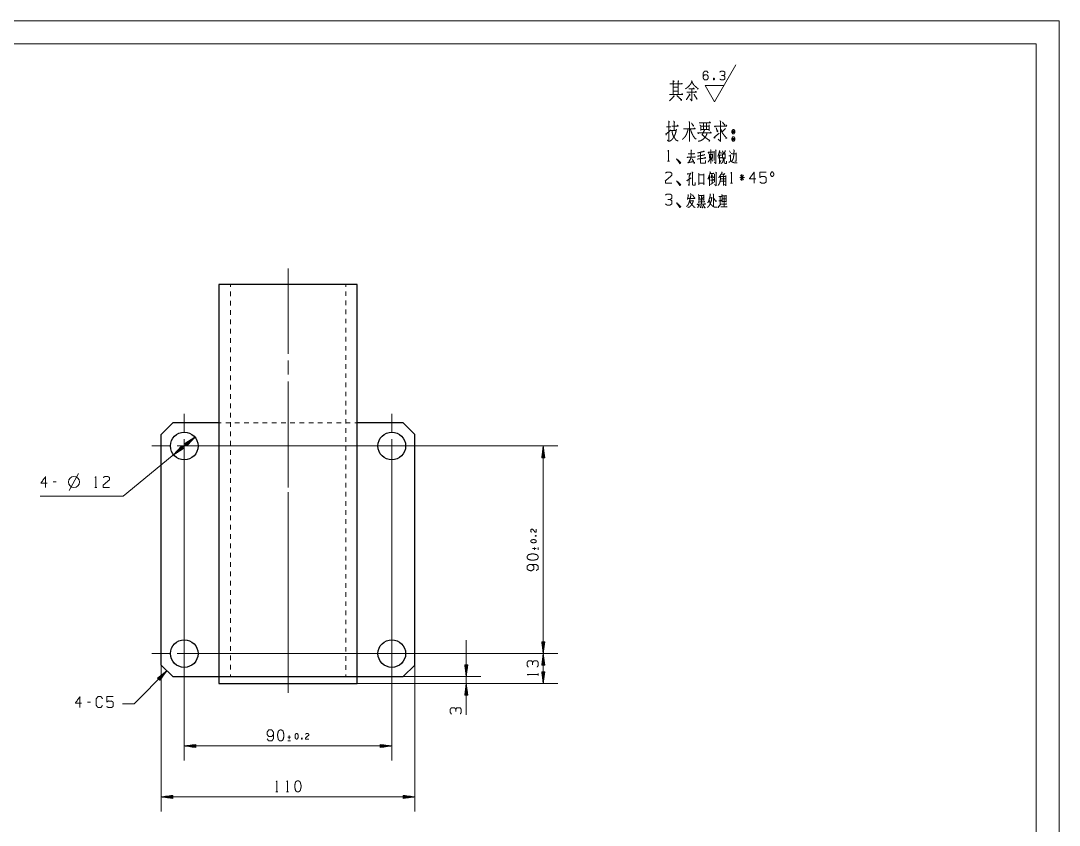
# Model space of a CAD drawing. Header units: millimetres. Extents: x 0 to 420, y 0 to 297.
# Drawn here: x 194.9 to 420, y 122.6 to 297 of the extents above; entities that cross this region are included whole.
import ezdxf

# ---------------------------------------------------------------- set-up
doc = ezdxf.new("R2010")
doc.units = ezdxf.units.MM
doc.layers.add('101', color=7, linetype='Continuous', true_color=0xffffff)

msp = doc.modelspace()

# ---------------------------------------------------------------- linework, layer by layer
at = {"layer": '101', "color": 133, "linetype": 'Continuous', "lineweight": 18}
for p, q in [((420, 297), (0, 297)), ((420, 0), (420, 297)), ((415, 292), (25, 292)), ((415, 5), (415, 292))]:
    msp.add_line(p, q, dxfattribs=at)
at = {"layer": '101', "color": 43, "linetype": 'Continuous', "lineweight": 18}
for p, q in [((345.26, 279.45), (349.88, 287.45)), ((345.08, 284.54), (345.21, 284.21)), ((343.25, 282.95), (347.28, 282.95)), ((345.26, 279.45), (343.25, 282.95))]:
    msp.add_line(p, q, dxfattribs=at)
at = {"layer": '101', "color": 72, "linetype": 'Continuous', "lineweight": 18}
for p, q in [((334.88, 274.02), (335.78, 274.02)), ((335.78, 273.24), (336.92, 273.24)), ((344.16, 267.99), (344.83, 268.01)), ((345.12, 268.69), (345.26, 268.54)), ((345.17, 268.59), (345.17, 266.71)), ((345.45, 269.04), (345.59, 268.89)), ((348.49, 268.81), (348.7, 268.41)), ((335.09, 266.59), (335.52, 266.59)), ((344.52, 267.36), (344.83, 266.59)), ((348.34, 267.74), (348.66, 267.74)), ((344.16, 263.42), (344.16, 261.25)), ((344.85, 263.47), (345.03, 262.97)), ((345.49, 264.15), (345.74, 264.07)), ((346.7, 263.72), (347.39, 263.72)), ((347.48, 263.92), (347.15, 263.45)), ((351.56, 263.5), (350.9, 262.55)), ((350.9, 263.5), (351.58, 262.55)), ((351.22, 262.3), (351.22, 263.72)), ((344.36, 261.52), (345.01, 261.95)), ((344.73, 263.05), (344.73, 261.77)), ((346.56, 262.2), (347.68, 262.2)), ((346.6, 262.75), (347.69, 262.75)), ((348.75, 261.82), (349.18, 261.82)), ((351.73, 263.02), (350.73, 263.02)), ((341.89, 259.11), (342.98, 259.11)), ((342.45, 259.01), (342.45, 257.26)), ((342.98, 259.24), (342.98, 258.01)), ((339.95, 257.99), (340.62, 257.99)), ((341.9, 258.21), (342.98, 258.21)), ((341.97, 258.84), (342.17, 258.41)), ((342.81, 258.84), (342.63, 258.41)), ((344.23, 258.61), (344.66, 258.61)), ((346.51, 258.89), (346.51, 257.06)), ((346.95, 258.41), (347.73, 258.41)), ((205.36, 195.2), (207.36, 198.85)), ((202.52, 197.04), (201.85, 197.04)), ((210.92, 195.84), (211.34, 195.84)), ((306.41, 185.29), (306.62, 185.37)), ((305.83, 182.58), (306.63, 182.58)), ((306.23, 182.86), (306.23, 182.3)), ((307.02, 182.3), (307.02, 182.86)), ((307.04, 155.1), (307.04, 155.52)), ((209.97, 149.33), (209.3, 149.33)), ((253.06, 142.1), (253.06, 141.3)), ((253.34, 141.7), (252.77, 141.7)), ((252.77, 140.91), (253.34, 140.91)), ((255.76, 141.53), (255.84, 141.31)), ((250.18, 129.86), (250.61, 129.86)), ((252.46, 129.86), (252.88, 129.86))]:
    msp.add_line(p, q, dxfattribs=at)
at = {"layer": '101', "color": 53, "linetype": 'Continuous', "lineweight": 25}
for p, q in [((237.8, 239.83), (237.8, 154.83)), ((267.8, 154.83), (267.8, 239.83)), ((225.3, 207.33), (227.8, 209.83)), ((237.8, 209.83), (227.8, 209.83)), ((277.8, 209.83), (267.8, 209.83)), ((277.8, 209.83), (280.3, 207.33)), ((225.3, 157.33), (225.3, 207.33)), ((280.3, 157.33), (280.3, 207.33)), ((227.8, 154.83), (225.3, 157.33)), ((280.3, 157.33), (277.8, 154.83)), ((227.8, 154.83), (237.8, 154.83)), ((237.8, 154.83), (237.8, 153.33)), ((267.8, 154.83), (277.8, 154.83)), ((267.8, 153.33), (267.8, 154.83))]:
    msp.add_line(p, q, dxfattribs=at)
at = {"layer": '101', "color": 53, "linetype": 'Continuous', "lineweight": 18}
for p, q in [((240.3, 239.83), (240.3, 239.32)), ((265.3, 239.33), (265.3, 239.83)), ((240.3, 238.31), (240.3, 237.3)), ((265.3, 237.36), (265.3, 238.35)), ((240.3, 236.29), (240.3, 235.28)), ((240.3, 234.26), (240.3, 233.25)), ((265.3, 235.38), (265.3, 236.37)), ((265.3, 233.4), (265.3, 234.39)), ((240.3, 232.24), (240.3, 231.23)), ((265.3, 231.43), (265.3, 232.42)), ((240.3, 230.22), (240.3, 229.2)), ((265.3, 229.45), (265.3, 230.44)), ((240.3, 228.19), (240.3, 227.18)), ((265.3, 227.47), (265.3, 228.46)), ((240.3, 226.17), (240.3, 225.16)), ((265.3, 225.5), (265.3, 226.49)), ((240.3, 224.14), (240.3, 223.13)), ((265.3, 223.52), (265.3, 224.51)), ((240.3, 222.12), (240.3, 221.11)), ((265.3, 221.54), (265.3, 222.53)), ((240.3, 220.1), (240.3, 219.08)), ((265.3, 219.57), (265.3, 220.56)), ((265.3, 217.59), (265.3, 218.58)), ((240.3, 218.07), (240.3, 217.06)), ((265.3, 215.61), (265.3, 216.6)), ((240.3, 216.05), (240.3, 215.04)), ((240.3, 214.03), (240.3, 213.01)), ((265.3, 213.64), (265.3, 214.63)), ((240.3, 212), (240.3, 210.99)), ((265.3, 211.66), (265.3, 212.65)), ((238.3, 209.83), (237.8, 209.83)), ((240.3, 209.83), (239.3, 209.83)), ((240.3, 209.98), (240.3, 208.97)), ((242.3, 209.83), (241.3, 209.83)), ((244.3, 209.83), (243.3, 209.83)), ((246.3, 209.83), (245.3, 209.83)), ((248.3, 209.83), (247.3, 209.83)), ((250.3, 209.83), (249.3, 209.83)), ((252.3, 209.83), (251.3, 209.83)), ((254.3, 209.83), (253.3, 209.83)), ((256.3, 209.83), (255.3, 209.83)), ((258.3, 209.83), (257.3, 209.83)), ((260.3, 209.83), (259.3, 209.83)), ((262.3, 209.83), (261.3, 209.83)), ((264.3, 209.83), (263.3, 209.83)), ((265.3, 209.68), (265.3, 210.67)), ((266.3, 209.83), (265.3, 209.83)), ((267.8, 209.83), (267.3, 209.83)), ((240.3, 207.95), (240.3, 206.94)), ((265.3, 207.71), (265.3, 208.7)), ((240.3, 205.93), (240.3, 204.92)), ((265.3, 205.73), (265.3, 206.72)), ((240.3, 203.91), (240.3, 202.89)), ((265.3, 203.75), (265.3, 204.74)), ((265.3, 201.78), (265.3, 202.77)), ((240.3, 201.88), (240.3, 200.87)), ((265.3, 199.8), (265.3, 200.79)), ((240.3, 199.86), (240.3, 198.85)), ((265.3, 197.82), (265.3, 198.81)), ((240.3, 197.83), (240.3, 196.82)), ((265.3, 195.85), (265.3, 196.83)), ((240.3, 195.81), (240.3, 194.8)), ((240.3, 193.79), (240.3, 192.78)), ((265.3, 193.87), (265.3, 194.86)), ((240.3, 191.76), (240.3, 190.75)), ((265.3, 191.89), (265.3, 192.88)), ((240.3, 189.74), (240.3, 188.73)), ((265.3, 189.92), (265.3, 190.9)), ((240.3, 187.72), (240.3, 186.7)), ((265.3, 187.94), (265.3, 188.93)), ((265.3, 185.96), (265.3, 186.95)), ((240.3, 185.69), (240.3, 184.68)), ((265.3, 183.99), (265.3, 184.97)), ((240.3, 183.67), (240.3, 182.66)), ((265.3, 182.01), (265.3, 183)), ((240.3, 181.64), (240.3, 180.63)), ((265.3, 180.03), (265.3, 181.02)), ((240.3, 179.62), (240.3, 178.61)), ((265.3, 178.06), (265.3, 179.04)), ((240.3, 177.6), (240.3, 176.58)), ((265.3, 176.08), (265.3, 177.07)), ((240.3, 175.57), (240.3, 174.56)), ((240.3, 173.55), (240.3, 172.54)), ((265.3, 174.1), (265.3, 175.09)), ((240.3, 171.53), (240.3, 170.51)), ((265.3, 172.13), (265.3, 173.11)), ((265.3, 170.15), (265.3, 171.14)), ((240.3, 169.5), (240.3, 168.49)), ((265.3, 168.17), (265.3, 169.16)), ((240.3, 167.48), (240.3, 166.47)), ((265.3, 166.2), (265.3, 167.18)), ((240.3, 165.45), (240.3, 164.44)), ((265.3, 164.22), (265.3, 165.21)), ((240.3, 163.43), (240.3, 162.42)), ((265.3, 162.24), (265.3, 163.23)), ((240.3, 161.41), (240.3, 160.39)), ((265.3, 160.27), (265.3, 161.25)), ((240.3, 159.38), (240.3, 158.37)), ((265.3, 158.29), (265.3, 159.28)), ((240.3, 157.36), (240.3, 156.35)), ((265.3, 156.31), (265.3, 157.3)), ((240.3, 155.33), (240.3, 154.83)), ((265.3, 154.83), (265.3, 155.32))]:
    msp.add_line(p, q, dxfattribs=at)
at = {"layer": '101', "color": 151, "linetype": 'Continuous', "lineweight": 18}
for p, q in [((252.8, 220.33), (252.8, 223.33)), ((252.8, 200.33), (252.8, 218.83)), ((230.3, 207.83), (230.3, 211.83)), ((275.3, 207.83), (275.3, 211.83)), ((230.3, 203.33), (230.3, 206.33)), ((275.3, 203.33), (275.3, 206.33)), ((227.3, 204.83), (223.3, 204.83)), ((228.8, 204.83), (231.8, 204.83)), ((233.3, 204.83), (249.8, 204.83)), ((251.3, 204.83), (254.3, 204.83)), ((255.8, 204.83), (272.3, 204.83)), ((273.8, 204.83), (276.8, 204.83)), ((278.3, 204.83), (282.3, 204.83)), ((230.3, 201.83), (230.3, 197.83)), ((275.3, 201.83), (275.3, 197.83)), ((252.8, 195.83), (252.8, 198.83)), ((252.8, 191.83), (252.8, 194.83)), ((252.8, 175.83), (252.8, 194.33)), ((252.8, 174.33), (252.8, 190.33)), ((252.8, 171.33), (252.8, 174.33)), ((252.8, 169.83), (252.8, 172.83)), ((230.3, 162.83), (230.3, 166.83)), ((275.3, 162.83), (275.3, 166.83)), ((230.3, 158.33), (230.3, 161.33)), ((275.3, 158.33), (275.3, 161.33)), ((227.3, 159.83), (223.3, 159.83)), ((228.8, 159.83), (231.8, 159.83)), ((233.3, 159.83), (249.8, 159.83)), ((251.3, 159.83), (254.3, 159.83)), ((255.8, 159.83), (272.3, 159.83)), ((273.8, 159.83), (276.8, 159.83)), ((278.3, 159.83), (282.3, 159.83)), ((230.3, 156.83), (230.3, 152.83)), ((275.3, 156.83), (275.3, 152.83))]:
    msp.add_line(p, q, dxfattribs=at)
at = {"layer": '101', "color": 22, "linetype": 'Continuous', "lineweight": 18}
for p, q in [((232.62, 206.73), (217.06, 193.95)), ((232.62, 206.73), (230.45, 205.38)), ((230.45, 205.38), (230.47, 205.4)), ((230.45, 205.38), (230.47, 205.4)), ((230.45, 205.38), (230.87, 204.86)), ((230.48, 205.34), (230.8, 205.6)), ((230.51, 205.3), (231.13, 205.81)), ((230.55, 205.26), (231.46, 206.01)), ((230.58, 205.22), (231.8, 206.22)), ((230.61, 205.18), (232.13, 206.42)), ((230.64, 205.14), (232.46, 206.63)), ((230.67, 205.1), (232.49, 206.59)), ((230.71, 205.06), (232.22, 206.31)), ((230.74, 205.02), (231.96, 206.02)), ((230.77, 204.98), (231.69, 205.74)), ((230.8, 204.94), (231.42, 205.45)), ((230.84, 204.9), (231.16, 205.17)), ((230.87, 204.86), (232.62, 206.73)), ((230.87, 204.87), (230.89, 204.89)), ((230.87, 204.87), (230.89, 204.89)), ((229.74, 204.8), (227.98, 202.93)), ((227.98, 202.93), (230.16, 204.28)), ((229.93, 204.56), (228.12, 203.07)), ((229.96, 204.52), (228.15, 203.03)), ((229.9, 204.6), (228.38, 203.35)), ((230, 204.48), (228.48, 203.23)), ((229.87, 204.64), (228.65, 203.64)), ((230.03, 204.44), (228.81, 203.44)), ((229.83, 204.67), (228.92, 203.92)), ((230.06, 204.4), (229.14, 203.64)), ((229.8, 204.71), (229.18, 204.2)), ((229.77, 204.75), (229.45, 204.49)), ((230.09, 204.36), (229.47, 203.85)), ((229.74, 204.79), (229.71, 204.77)), ((229.74, 204.79), (229.71, 204.77)), ((230.16, 204.28), (229.74, 204.8)), ((230.12, 204.32), (229.8, 204.06)), ((230.16, 204.28), (230.13, 204.26)), ((230.16, 204.28), (230.13, 204.26)), ((230.3, 204.83), (230.3, 136.63)), ((230.3, 204.83), (311.31, 204.83)), ((275.3, 204.83), (275.3, 136.63)), ((308.13, 204.83), (307.8, 202.29)), ((307.85, 202.29), (307.85, 202.71)), ((307.9, 202.29), (307.9, 203.09)), ((307.96, 202.29), (307.96, 203.48)), ((308.01, 202.29), (308.01, 203.86)), ((308.06, 202.29), (308.06, 204.25)), ((308.11, 202.29), (308.11, 204.64)), ((308.13, 159.83), (308.13, 204.83)), ((308.47, 202.29), (308.13, 204.83)), ((308.16, 202.29), (308.16, 204.64)), ((308.21, 202.29), (308.21, 204.25)), ((308.26, 202.29), (308.26, 203.86)), ((308.31, 202.29), (308.31, 203.48)), ((308.36, 202.29), (308.36, 203.09)), ((308.41, 202.29), (308.41, 202.71)), ((307.8, 202.29), (307.8, 202.32)), ((307.8, 202.29), (307.8, 202.32)), ((307.8, 202.29), (308.47, 202.29)), ((308.46, 202.29), (308.46, 202.32)), ((308.46, 202.29), (308.46, 202.32)), ((217.06, 193.95), (199.06, 193.95)), ((291.45, 162.77), (291.45, 146.57)), ((308.47, 162.37), (307.8, 162.37)), ((307.8, 162.37), (308.13, 159.83)), ((307.8, 162.37), (307.8, 162.34)), ((307.8, 162.37), (307.8, 162.34)), ((307.85, 162.37), (307.85, 161.95)), ((307.9, 162.37), (307.9, 161.57)), ((307.96, 162.37), (307.96, 161.18)), ((308.01, 162.37), (308.01, 160.79)), ((308.06, 162.37), (308.06, 160.41)), ((308.11, 162.37), (308.11, 160.02)), ((308.13, 159.83), (308.47, 162.37)), ((308.16, 162.37), (308.16, 160.02)), ((308.21, 162.37), (308.21, 160.41)), ((308.26, 162.37), (308.26, 160.79)), ((308.31, 162.37), (308.31, 161.18)), ((308.36, 162.37), (308.36, 161.57)), ((308.41, 162.37), (308.41, 161.95)), ((308.46, 162.37), (308.46, 162.34)), ((308.46, 162.37), (308.46, 162.34)), ((230.3, 159.83), (311.31, 159.83)), ((230.3, 159.83), (311.31, 159.83)), ((308.13, 159.83), (307.8, 157.29)), ((307.85, 157.29), (307.85, 157.71)), ((307.9, 157.29), (307.9, 158.09)), ((307.96, 157.29), (307.96, 158.48)), ((308.01, 157.29), (308.01, 158.86)), ((308.06, 157.29), (308.06, 159.25)), ((308.11, 157.29), (308.11, 159.64)), ((308.13, 153.33), (308.13, 159.83)), ((308.47, 157.29), (308.13, 159.83)), ((308.16, 157.29), (308.16, 159.64)), ((308.21, 157.29), (308.21, 159.25)), ((308.26, 157.29), (308.26, 158.86)), ((308.31, 157.29), (308.31, 158.48)), ((308.36, 157.29), (308.36, 158.09)), ((308.41, 157.29), (308.41, 157.71)), ((219.43, 148.94), (226.56, 156.07)), ((226.56, 156.07), (224.53, 154.51)), ((224.67, 154.37), (225.79, 155.48)), ((224.71, 154.33), (226.1, 155.72)), ((224.75, 154.29), (226.41, 155.95)), ((224.78, 154.26), (226.44, 155.92)), ((224.82, 154.22), (226.2, 155.61)), ((225, 154.04), (226.56, 156.07)), ((225.3, 157.33), (225.3, 125.59)), ((280.3, 157.33), (280.3, 125.59)), ((291.78, 157.37), (291.11, 157.37)), ((291.11, 157.37), (291.45, 154.83)), ((291.12, 157.37), (291.12, 157.34)), ((291.12, 157.37), (291.12, 157.34)), ((291.17, 157.37), (291.17, 156.95)), ((291.22, 157.37), (291.22, 156.57)), ((291.27, 157.37), (291.27, 156.18)), ((291.32, 157.37), (291.32, 155.79)), ((291.37, 157.37), (291.37, 155.41)), ((291.42, 157.37), (291.42, 155.02)), ((291.45, 154.83), (291.78, 157.37)), ((291.47, 157.37), (291.47, 155.02)), ((291.52, 157.37), (291.52, 155.41)), ((291.58, 157.37), (291.58, 155.79)), ((291.63, 157.37), (291.63, 156.18)), ((291.68, 157.37), (291.68, 156.57)), ((291.73, 157.37), (291.73, 156.95)), ((291.78, 157.37), (291.78, 157.34)), ((291.78, 157.37), (291.78, 157.34)), ((307.8, 157.29), (307.8, 157.32)), ((307.8, 157.29), (307.8, 157.32)), ((307.8, 157.29), (308.47, 157.29)), ((308.47, 155.87), (307.8, 155.87)), ((307.8, 155.87), (308.13, 153.33)), ((307.8, 155.87), (307.8, 155.84)), ((307.8, 155.87), (307.8, 155.84)), ((307.85, 155.87), (307.85, 155.45)), ((307.9, 155.87), (307.9, 155.07)), ((307.96, 155.87), (307.96, 154.68)), ((308.01, 155.87), (308.01, 154.29)), ((308.06, 155.87), (308.06, 153.91)), ((308.11, 155.87), (308.11, 153.52)), ((308.13, 153.33), (308.47, 155.87)), ((308.16, 155.87), (308.16, 153.52)), ((308.21, 155.87), (308.21, 153.91)), ((308.26, 155.87), (308.26, 154.29)), ((308.31, 155.87), (308.31, 154.68)), ((308.36, 155.87), (308.36, 155.07)), ((308.41, 155.87), (308.41, 155.45)), ((308.46, 157.29), (308.46, 157.32)), ((308.46, 157.29), (308.46, 157.32)), ((308.46, 155.87), (308.46, 155.84)), ((308.46, 155.87), (308.46, 155.84)), ((224.53, 154.51), (224.55, 154.53)), ((224.53, 154.51), (224.55, 154.53)), ((224.53, 154.51), (225, 154.04)), ((224.57, 154.47), (224.86, 154.77)), ((224.6, 154.44), (225.17, 155.01)), ((224.64, 154.4), (225.48, 155.24)), ((224.85, 154.19), (225.97, 155.3)), ((224.89, 154.15), (225.73, 154.99)), ((224.93, 154.11), (225.49, 154.68)), ((224.96, 154.08), (225.26, 154.37)), ((225, 154.04), (225.02, 154.06)), ((225, 154.04), (225.02, 154.06)), ((252.8, 153.33), (294.62, 153.33)), ((252.8, 153.33), (311.31, 153.33)), ((277.8, 154.83), (294.62, 154.83)), ((291.45, 153.33), (291.11, 150.79)), ((291.42, 150.79), (291.42, 153.14)), ((291.78, 150.79), (291.45, 153.33)), ((291.47, 150.79), (291.47, 153.14)), ((291.17, 150.79), (291.17, 151.21)), ((291.22, 150.79), (291.22, 151.59)), ((291.27, 150.79), (291.27, 151.98)), ((291.32, 150.79), (291.32, 152.36)), ((291.37, 150.79), (291.37, 152.75)), ((291.52, 150.79), (291.52, 152.75)), ((291.58, 150.79), (291.58, 152.36)), ((291.63, 150.79), (291.63, 151.98)), ((291.68, 150.79), (291.68, 151.59)), ((291.73, 150.79), (291.73, 151.21)), ((219.43, 148.94), (216.89, 148.94)), ((291.11, 150.79), (291.78, 150.79)), ((291.12, 150.79), (291.12, 150.82)), ((291.12, 150.79), (291.12, 150.82)), ((291.78, 150.79), (291.78, 150.82)), ((291.78, 150.79), (291.78, 150.82)), ((232.84, 140.14), (230.3, 139.8)), ((230.3, 139.8), (275.3, 139.8)), ((230.3, 139.8), (232.84, 139.47)), ((232.84, 139.83), (230.5, 139.83)), ((232.84, 139.78), (230.5, 139.78)), ((232.84, 139.88), (230.88, 139.88)), ((232.84, 139.73), (230.88, 139.73)), ((232.84, 139.93), (231.27, 139.93)), ((232.84, 139.68), (231.27, 139.68)), ((232.84, 139.98), (231.65, 139.98)), ((232.84, 139.62), (231.65, 139.62)), ((232.84, 140.03), (232.04, 140.03)), ((232.84, 140.08), (232.43, 140.08)), ((232.84, 140.13), (232.81, 140.13)), ((232.84, 140.13), (232.81, 140.13)), ((232.84, 139.47), (232.84, 140.14)), ((275.3, 139.8), (272.76, 140.14)), ((272.76, 140.14), (272.76, 139.47)), ((272.76, 140.13), (272.79, 140.13)), ((272.76, 140.13), (272.79, 140.13)), ((272.76, 140.08), (273.18, 140.08)), ((272.76, 140.03), (273.57, 140.03)), ((272.76, 139.98), (273.95, 139.98)), ((272.76, 139.93), (274.34, 139.93)), ((272.76, 139.88), (274.72, 139.88)), ((272.76, 139.83), (275.11, 139.83)), ((272.76, 139.47), (275.3, 139.8)), ((272.76, 139.78), (275.11, 139.78)), ((272.76, 139.73), (274.72, 139.73)), ((272.76, 139.68), (274.34, 139.68)), ((272.76, 139.62), (273.95, 139.62)), ((232.84, 139.57), (232.04, 139.57)), ((232.84, 139.52), (232.43, 139.52)), ((232.84, 139.47), (232.81, 139.47)), ((232.84, 139.47), (232.81, 139.47)), ((272.76, 139.57), (273.57, 139.57)), ((272.76, 139.52), (273.18, 139.52)), ((272.76, 139.47), (272.79, 139.47)), ((272.76, 139.47), (272.79, 139.47)), ((227.84, 129.1), (225.3, 128.77)), ((225.3, 128.77), (227.84, 128.43)), ((225.3, 128.77), (280.3, 128.77)), ((227.84, 128.79), (225.5, 128.79)), ((227.84, 128.74), (225.5, 128.74)), ((227.84, 128.84), (225.88, 128.84)), ((227.84, 128.69), (225.88, 128.69)), ((227.84, 128.89), (226.27, 128.89)), ((227.84, 128.64), (226.27, 128.64)), ((227.84, 128.95), (226.65, 128.95)), ((227.84, 128.59), (226.65, 128.59)), ((227.84, 129), (227.04, 129)), ((227.84, 128.54), (227.04, 128.54)), ((227.84, 129.05), (227.43, 129.05)), ((227.84, 128.49), (227.43, 128.49)), ((227.84, 129.1), (227.81, 129.1)), ((227.84, 129.1), (227.81, 129.1)), ((227.84, 128.44), (227.81, 128.44)), ((227.84, 128.44), (227.81, 128.44)), ((227.84, 128.43), (227.84, 129.1)), ((277.76, 129.1), (277.79, 129.1)), ((280.3, 128.77), (277.76, 129.1)), ((277.76, 129.1), (277.76, 128.43)), ((277.76, 129.1), (277.79, 129.1)), ((277.76, 129.05), (278.18, 129.05)), ((277.76, 129), (278.57, 129)), ((277.76, 128.95), (278.95, 128.95)), ((277.76, 128.89), (279.34, 128.89)), ((277.76, 128.84), (279.72, 128.84)), ((277.76, 128.79), (280.11, 128.79)), ((277.76, 128.43), (280.3, 128.77)), ((277.76, 128.74), (280.11, 128.74)), ((277.76, 128.69), (279.72, 128.69)), ((277.76, 128.64), (279.34, 128.64)), ((277.76, 128.59), (278.95, 128.59)), ((277.76, 128.54), (278.57, 128.54)), ((277.76, 128.49), (278.18, 128.49)), ((277.76, 128.44), (277.79, 128.44)), ((277.76, 128.44), (277.79, 128.44))]:
    msp.add_line(p, q, dxfattribs=at)
at = {"layer": '101', "color": 53, "linetype": 'Continuous', "lineweight": 25}
for centre in [(230.3, 204.83), (275.3, 204.83), (230.3, 159.83), (275.3, 159.83)]:
    msp.add_circle(centre, 3, dxfattribs=at)
at = {"layer": '101', "color": 72, "linetype": 'Continuous', "lineweight": 18}
msp.add_circle((206.4, 197.04), 1.2, dxfattribs=at)
at = {"layer": '101', "color": 43, "linetype": 'Continuous', "lineweight": 18}
for points, knots in [([(342.83, 284.93), (343.08, 285.31), (343.63, 285.31), (343.89, 284.93), (343.89, 284.56), (343.63, 284.19), (343.08, 284.19), (342.83, 284.56), (342.83, 285.68), (343.08, 286.06), (343.63, 286.06), (343.89, 285.68)], [0, 0, 0.076963, 0.169763, 0.248074, 0.312018, 0.39033, 0.48313, 0.560092, 0.751926, 0.828889, 0.921689, 1, 1]), ([(347.21, 285.13), (347.48, 285.31), (347.48, 285.88), (347.21, 286.06), (346.67, 286.06), (346.4, 285.88)], [0, 0, 0.153872, 0.429849, 0.583721, 0.846128, 1, 1]), ([(345.08, 284.21), (345.21, 284.21), (345.28, 284.38), (345.21, 284.54), (345.08, 284.54), (345.01, 284.38), (345.08, 284.21), (345.21, 284.54)], [0, 0, 0.093983, 0.236792, 0.365957, 0.45994, 0.589105, 0.731914, 1, 1]), ([(346.42, 284.36), (346.67, 284.19), (347.21, 284.19), (347.48, 284.36), (347.48, 284.93), (347.21, 285.13), (346.81, 285.13)], [0, 0, 0.12412, 0.343693, 0.472448, 0.703377, 0.836727, 1, 1])]:
    msp.add_open_spline(points, degree=1, knots=knots, dxfattribs=at)
at = {"layer": '101', "color": 72, "linetype": 'Continuous', "lineweight": 18}
for points, knots in [([(336.3, 284.01), (336.49, 283.86), (336.33, 283.71), (336.33, 284.01), (336.33, 281.01), (336.33, 283.3), (335.56, 283.3), (338.29, 283.3), (337.37, 283.3), (337.37, 283.98), (337.37, 281.01), (337.37, 282.59), (336.3, 282.59), (336.3, 281.73), (337.37, 281.73), (337.37, 281.01), (335.51, 281.01), (338.37, 281.01), (338.24, 281.2), (338.11, 281.01)], [0, 0, 0.009717, 0.01862, 0.030836, 0.152989, 0.24613, 0.277436, 0.388627, 0.426411, 0.453896, 0.574522, 0.638652, 0.681834, 0.716953, 0.760134, 0.789145, 0.864711, 0.9813, 0.99065, 1, 1]), ([(337.39, 283.79), (337.52, 283.9), (337.37, 284.01)], [0, 0, 0.471535, 1, 1]), ([(340.28, 284.01), (340.44, 283.86), (340.36, 283.9), (340.2, 283.45), (339.93, 283.08), (339.61, 282.74), (339.32, 282.48), (338.95, 282.25)], [0, 0, 0.086309, 0.12102, 0.309421, 0.490705, 0.673783, 0.828666, 1, 1]), ([(340.33, 283.79), (340.54, 283.49), (340.73, 283.11), (341.1, 282.78), (341.55, 282.4), (341.68, 282.29), (341.71, 282.29), (341.6, 282.14)], [0, 0, 0.16272, 0.348027, 0.570218, 0.82989, 0.906889, 0.918635, 1, 1]), ([(338.05, 283.3), (338.19, 283.49), (338.27, 283.3)], [0, 0, 0.529971, 1, 1]), ([(339.24, 281.5), (341.34, 281.5), (341.2, 281.73), (341.07, 281.43)], [0, 0, 0.780475, 0.877786, 1, 1]), ([(339.72, 282.25), (340.91, 282.25), (340.73, 282.44), (340.59, 282.25)], [0, 0, 0.707431, 0.863851, 1, 1]), ([(340.33, 282.25), (340.33, 279.66), (339.96, 280.08)], [0, 0, 0.823415, 1, 1]), ([(336.44, 280.79), (336.54, 280.6), (336.52, 280.68), (335.51, 279.66)], [0, 0, 0.125001, 0.171159, 1, 1]), ([(337.13, 280.79), (338.11, 279.81), (338.11, 280), (338.05, 279.66)], [0, 0, 0.723289, 0.821343, 1, 1]), ([(339.72, 281.16), (339.96, 280.9), (339.9, 281.01), (339.16, 279.85)], [0, 0, 0.190889, 0.257814, 1, 1]), ([(340.83, 281.09), (341.44, 280), (341.47, 280.15), (341.42, 279.93)], [0, 0, 0.764772, 0.858208, 1, 1]), ([(335.28, 275.26), (335.49, 275.04), (335.38, 275.19), (335.38, 270.84), (335.01, 271.14)], [0, 0, 0.058121, 0.092652, 0.910296, 1, 1]), ([(336.39, 275.26), (336.63, 275.04), (336.5, 275.11), (336.5, 273.27)], [0, 0, 0.141497, 0.207209, 1, 1]), ([(339.7, 275.11), (339.94, 275), (339.83, 275.04), (339.83, 270.8), (339.83, 273.61), (338.56, 273.61), (341.05, 273.61), (340.92, 273.8), (340.87, 273.61)], [0, 0, 0.022711, 0.032396, 0.397208, 0.63934, 0.7489, 0.963455, 0.983224, 1, 1]), ([(340.31, 274.81), (340.68, 274.17), (340.76, 274.32), (340.57, 274.4)], [0, 0, 0.666001, 0.819291, 1, 1]), ([(341.95, 274.89), (344.36, 274.89), (344.23, 275.07), (344.07, 274.89)], [0, 0, 0.835354, 0.914861, 1, 1]), ([(342.08, 274.4), (342.29, 274.21), (342.29, 273.24), (342.29, 273.42), (344.07, 273.42), (344.07, 273.16), (344.07, 274.47), (344.07, 274.17), (342.21, 274.17), (342.88, 274.17), (342.88, 274.85), (342.88, 273.42), (343.54, 273.42), (343.54, 274.81)], [0, 0, 0.024061, 0.106927, 0.122861, 0.273833, 0.296143, 0.407695, 0.433191, 0.590924, 0.647257, 0.704626, 0.825739, 0.882073, 1, 1]), ([(346.45, 275.34), (346.66, 275.07), (346.58, 275.22), (346.58, 270.87), (346.08, 271.32)], [0, 0, 0.060996, 0.091685, 0.877915, 1, 1]), ([(346.98, 275.04), (347.46, 274.4), (347.48, 274.51), (347.27, 274.55)], [0, 0, 0.706417, 0.808952, 1, 1]), ([(334.72, 272.56), (334.8, 272.22), (334.75, 272.41), (335.78, 273.31)], [0, 0, 0.181316, 0.283207, 1, 1]), ([(337, 273.5), (336.9, 272.97), (336.79, 272.56), (336.66, 272.22), (336.5, 271.85), (336.23, 271.47), (335.97, 271.17), (335.54, 270.87)], [0, 0, 0.172187, 0.309104, 0.425674, 0.556628, 0.704269, 0.832974, 1, 1]), ([(335.99, 274.14), (337.4, 274.14), (337.27, 274.4), (337.13, 274.17)], [0, 0, 0.716782, 0.866788, 1, 1]), ([(336.05, 273.09), (336.1, 272.82), (336.15, 272.52), (336.26, 272.19), (336.42, 271.85), (336.92, 271.14), (337.35, 270.95)], [0, 0, 0.101603, 0.217193, 0.351412, 0.492972, 0.824035, 1, 1]), ([(339.51, 273.42), (339.38, 272.9), (339.14, 272.3), (338.88, 271.85), (338.29, 271.29)], [0, 0, 0.214887, 0.471144, 0.678419, 1, 1]), ([(340.07, 273.46), (340.18, 273.05), (340.39, 272.52), (340.65, 272.04), (340.95, 271.59), (341.26, 271.36)], [0, 0, 0.172226, 0.401194, 0.625587, 0.842425, 1, 1]), ([(341.87, 272.71), (341.74, 272.56), (341.6, 272.71), (344.57, 272.71), (344.41, 272.9), (344.28, 272.64)], [0, 0, 0.051198, 0.102397, 0.861891, 0.924785, 1, 1]), ([(343.62, 272.6), (343.54, 272.3), (343.3, 271.81), (342.8, 271.32), (342.32, 271.02), (341.74, 270.87)], [0, 0, 0.114106, 0.313646, 0.571361, 0.778595, 1, 1]), ([(342.93, 273.31), (343.11, 273.16), (343.04, 273.24), (342.58, 272.26), (344.18, 271.02), (344.23, 271.14), (344.12, 270.84)], [0, 0, 0.0615, 0.089678, 0.366513, 0.88594, 0.917995, 1, 1]), ([(345.42, 271.89), (345.28, 271.55), (345.15, 271.66), (346.29, 272.64)], [0, 0, 0.178038, 0.263413, 1, 1]), ([(345.47, 274.14), (345.34, 273.99), (345.26, 274.17), (347.91, 274.17), (347.83, 274.36), (347.72, 274.17)], [0, 0, 0.057621, 0.116246, 0.879372, 0.937997, 1, 1]), ([(345.63, 273.8), (345.89, 272.94), (346.03, 273.05), (345.84, 273.24)], [0, 0, 0.673374, 0.803126, 1, 1]), ([(347.62, 273.65), (346.9, 272.9), (346.64, 273.46), (346.9, 272.82), (347.14, 272.45), (347.4, 272.11), (347.85, 271.59), (347.91, 271.59), (347.72, 271.51)], [0, 0, 0.248762, 0.397963, 0.563618, 0.670264, 0.773239, 0.93925, 0.951976, 1, 1]), ([(349.47, 273.42), (349.23, 273.42), (349.02, 273.12), (349.02, 272.79), (349.23, 272.49), (349.47, 272.49), (349.68, 272.79), (349.68, 273.12), (349.47, 273.42)], [0, 0, 0.091013, 0.231147, 0.359868, 0.500009, 0.591022, 0.731153, 0.859875, 1, 1]), ([(349.23, 272.79), (349.47, 272.79), (349.23, 273.12), (349.23, 272.79)], [0, 0, 0.241169, 0.658908, 1, 1]), ([(349.47, 272.79), (349.47, 273.12), (349.23, 273.12)], [0, 0, 0.585806, 1, 1]), ([(349.68, 271.51), (349.47, 271.85), (349.23, 271.85), (349.02, 271.51), (349.02, 271.21), (349.23, 270.87), (349.47, 270.87), (349.68, 271.21), (349.68, 271.51)], [0, 0, 0.149192, 0.238507, 0.387707, 0.5, 0.6492, 0.738515, 0.887707, 1, 1]), ([(349.23, 271.51), (349.23, 271.21), (349.47, 271.21)], [0, 0, 0.556988, 1, 1]), ([(349.47, 271.51), (349.23, 271.51), (349.47, 271.21), (349.47, 271.51)], [0, 0, 0.258816, 0.674596, 1, 1]), ([(335.16, 268.76), (335.3, 268.96), (335.3, 266.59)], [0, 0, 0.093489, 1, 1]), ([(340.18, 268.99), (340.3, 268.81), (340.21, 268.89), (340.21, 267.41), (339.34, 267.41), (341.09, 267.41), (341.01, 267.51), (340.9, 267.39)], [0, 0, 0.045421, 0.06999, 0.382589, 0.566136, 0.936976, 0.965259, 1, 1]), ([(339.7, 268.19), (339.61, 268.09), (339.56, 268.19), (340.94, 268.19), (340.85, 268.31), (340.78, 268.19)], [0, 0, 0.069434, 0.12833, 0.845636, 0.925286, 1, 1]), ([(342.96, 268.81), (343.05, 268.64), (343, 268.69), (341.57, 268.34), (342.22, 268.49), (342.22, 266.29), (342.26, 266.14), (342.35, 266.11), (343.3, 266.11), (343.3, 266.69)], [0, 0, 0.030684, 0.042091, 0.272772, 0.377787, 0.722122, 0.746244, 0.760618, 0.910004, 1, 1]), ([(341.59, 267.64), (343.16, 267.94), (343.05, 268.01), (342.93, 267.89)], [0, 0, 0.839676, 0.907789, 1, 1]), ([(344.04, 268.46), (343.99, 268.34), (343.9, 268.49), (344.98, 268.49), (344.91, 268.64), (344.85, 268.49)], [0, 0, 0.079263, 0.180888, 0.810307, 0.90712, 1, 1]), ([(344.04, 268.21), (344.15, 268.06), (344.15, 267.24)], [0, 0, 0.182112, 1, 1]), ([(344.41, 269.06), (344.48, 268.94), (344.48, 266.09)], [0, 0, 0.047975, 1, 1]), ([(344.83, 268.14), (344.83, 267.16), (344.68, 267.31)], [0, 0, 0.816829, 1, 1]), ([(345.52, 268.94), (345.52, 266.09), (345.21, 266.34)], [0, 0, 0.875678, 1, 1]), ([(346.32, 268.89), (346.46, 268.71), (346.39, 268.79), (346.01, 267.59), (346.26, 268.34), (346.79, 268.34)], [0, 0, 0.077471, 0.112963, 0.545474, 0.817416, 1, 1]), ([(346.14, 267.84), (346.77, 267.84), (346.69, 267.96), (346.62, 267.84)], [0, 0, 0.682002, 0.846085, 1, 1]), ([(346.93, 268.24), (347.02, 268.09), (347.02, 267.14), (347.02, 267.26), (347.61, 267.26), (347.61, 267.14), (347.61, 268.19), (347.61, 268.06), (347, 268.06)], [0, 0, 0.046631, 0.301098, 0.334579, 0.490817, 0.524299, 0.805552, 0.839034, 1, 1]), ([(346.97, 268.81), (347.2, 268.24), (347.25, 268.31), (347.11, 268.49)], [0, 0, 0.661535, 0.759644, 1, 1]), ([(347.55, 268.91), (347.64, 268.76), (347.61, 268.84), (347.39, 268.31)], [0, 0, 0.211467, 0.312196, 1, 1]), ([(348.73, 267.96), (348.73, 266.71), (348.72, 266.56), (348.57, 266.44), (348.38, 266.29)], [0, 0, 0.681086, 0.763374, 0.866199, 1, 1]), ([(348.93, 268.31), (349.03, 268.14), (349.95, 268.14)], [0, 0, 0.182091, 1, 1]), ([(349.39, 269.06), (349.53, 268.91), (349.49, 268.56), (349.46, 268.09), (349.39, 267.41), (349.25, 266.91), (349.09, 266.64)], [0, 0, 0.080831, 0.21877, 0.405547, 0.671677, 0.875431, 1, 1]), ([(349.97, 268.41), (349.92, 266.54), (349.65, 266.59)], [0, 0, 0.874254, 1, 1]), ([(337.17, 266.86), (337.78, 266.24), (337.63, 266.24), (337.03, 267.09), (337.78, 266.01), (337.93, 266.24), (337.03, 267.09)], [0, 0, 0.178023, 0.207053, 0.420792, 0.689029, 0.745608, 1, 1]), ([(339.47, 267.39), (339.4, 267.31), (339.34, 267.41)], [0, 0, 0.476595, 1, 1]), ([(340.18, 267.26), (339.63, 266.24), (339.47, 266.24), (340.72, 266.49), (340.44, 267.01), (340.88, 266.19), (340.9, 266.34), (340.86, 266.01)], [0, 0, 0.252054, 0.286553, 0.564055, 0.693382, 0.896345, 0.929102, 1, 1]), ([(341.48, 267.01), (343.32, 267.26), (343.25, 267.39), (343.14, 267.26)], [0, 0, 0.857791, 0.924199, 1, 1]), ([(344.45, 267.76), (344.37, 267.39), (344.34, 267.16), (344.27, 266.96), (344.09, 266.66), (344, 266.54), (343.86, 266.36)], [0, 0, 0.246544, 0.393698, 0.530758, 0.755723, 0.854644, 1, 1]), ([(346.05, 267.31), (346.79, 267.31), (346.69, 267.41), (346.6, 267.29)], [0, 0, 0.712979, 0.852982, 1, 1]), ([(346.37, 267.81), (346.37, 266.29), (346.28, 266.06), (346.63, 266.69)], [0, 0, 0.613739, 0.711024, 1, 1]), ([(347.18, 267.19), (347.18, 266.91), (347.11, 266.64), (347, 266.36), (346.88, 266.19), (346.65, 266.06)], [0, 0, 0.206834, 0.420393, 0.64207, 0.803267, 1, 1]), ([(347.38, 267.19), (347.38, 266.24), (347.45, 266.14), (347.59, 266.09), (347.85, 266.09), (347.85, 266.56)], [0, 0, 0.48405, 0.546451, 0.622883, 0.75797, 1, 1]), ([(348.79, 266.69), (348.91, 266.49), (349.09, 266.41), (349.28, 266.31), (349.46, 266.24), (349.65, 266.21), (349.9, 266.19), (350.15, 266.19)], [0, 0, 0.153716, 0.27922, 0.422095, 0.547599, 0.67572, 0.838258, 1, 1]), ([(334.63, 263.97), (334.95, 264.2), (335.64, 264.2), (335.98, 263.97), (335.98, 263.5), (334.61, 262.3), (334.63, 261.82), (335.98, 261.82)], [0, 0, 0.069694, 0.192978, 0.265273, 0.350228, 0.674739, 0.759753, 1, 1]), ([(339.49, 263.87), (339.45, 263.77), (339.36, 263.82), (340.1, 263.82)], [0, 0, 0.111652, 0.218549, 1, 1]), ([(340.14, 264.05), (339.8, 263.35), (339.8, 261.3), (339.56, 261.42)], [0, 0, 0.250151, 0.910671, 1, 1]), ([(340.42, 264.22), (340.6, 264.02), (340.51, 264.07), (340.51, 261.55), (340.53, 261.42), (340.69, 261.35), (341.09, 261.35), (341.09, 261.92)], [0, 0, 0.063897, 0.088205, 0.6927, 0.722922, 0.765026, 0.862345, 1, 1]), ([(341.82, 263.92), (341.89, 263.6), (341.89, 261.47), (341.89, 261.8), (342.98, 261.8), (342.98, 261.47), (342.98, 263.82), (342.98, 263.57), (341.9, 263.57)], [0, 0, 0.0422, 0.311814, 0.35305, 0.492088, 0.533324, 0.831486, 0.863204, 1, 1]), ([(343.83, 262.65), (344.37, 264.07), (344.29, 264.22), (344.27, 264.25)], [0, 0, 0.88177, 0.982312, 1, 1]), ([(344.75, 263.82), (344.48, 263), (344.94, 263.2)], [0, 0, 0.63356, 1, 1]), ([(344.5, 263.87), (345.1, 263.87), (345.03, 264), (344.94, 263.87)], [0, 0, 0.669481, 0.829463, 1, 1]), ([(345.17, 263.77), (345.28, 263.67), (345.28, 262)], [0, 0, 0.080053, 1, 1]), ([(345.61, 264.07), (345.61, 261.22), (345.28, 261.52)], [0, 0, 0.863552, 1, 1]), ([(346.42, 263.42), (346.55, 263.25), (346.55, 262.75), (346.53, 262.52), (346.51, 262.37), (346.46, 262.15), (346.39, 261.92), (346.3, 261.7), (346.21, 261.55), (346.07, 261.32)], [0, 0, 0.095695, 0.318945, 0.419716, 0.487157, 0.590373, 0.695677, 0.80361, 0.88135, 1, 1]), ([(346.85, 264.27), (346.9, 264.07), (346.19, 262.95)], [0, 0, 0.134734, 1, 1]), ([(346.56, 263.25), (347.73, 263.25), (347.73, 263.45), (347.73, 261.25), (347.45, 261.52)], [0, 0, 0.294508, 0.344997, 0.90041, 1, 1]), ([(348.82, 264), (348.96, 264.2), (348.96, 261.82)], [0, 0, 0.093497, 1, 1]), ([(354.19, 262.77), (352.84, 262.77), (353.85, 264.2), (353.85, 261.82)], [0, 0, 0.245868, 0.565295, 1, 1]), ([(355.1, 262.05), (355.44, 261.82), (356.13, 261.82), (356.46, 262.05), (356.46, 263), (356.13, 263.25), (355.44, 263.25), (355.1, 263.02), (355.1, 264.2), (356.46, 264.2)], [0, 0, 0.062227, 0.168343, 0.23057, 0.376816, 0.441266, 0.547382, 0.609609, 0.790491, 1, 1]), ([(357.66, 263.25), (357.89, 263.25), (358.1, 263.57), (358.1, 263.9), (357.89, 264.22), (357.66, 264.22), (357.43, 263.9), (357.43, 263.57), (357.66, 263.25)], [0, 0, 0.085682, 0.230394, 0.351579, 0.496291, 0.581973, 0.730394, 0.851579, 1, 1]), ([(337.17, 262.1), (337.78, 261.47), (337.63, 261.47), (337.03, 262.32), (337.78, 261.25), (337.93, 261.47), (337.03, 262.32)], [0, 0, 0.178023, 0.207053, 0.420792, 0.689029, 0.745608, 1, 1]), ([(339.24, 262.47), (339.38, 262.27), (339.31, 262.37), (340.18, 262.95)], [0, 0, 0.174093, 0.261143, 1, 1]), ([(344.41, 262.47), (345.08, 262.47), (344.98, 262.62), (344.91, 262.47)], [0, 0, 0.657712, 0.837603, 1, 1]), ([(347.09, 263.22), (347.18, 263.25), (347.18, 261.32)], [0, 0, 0.045526, 1, 1]), ([(335.64, 258.26), (335.98, 258.49), (335.98, 259.21), (335.64, 259.44), (334.95, 259.44), (334.61, 259.21)], [0, 0, 0.153872, 0.429851, 0.583723, 0.846122, 1, 1]), ([(340.07, 259.54), (340.19, 259.36), (339.96, 258.41), (339.89, 258.06), (339.72, 257.51), (339.63, 257.29), (339.52, 257.11), (339.45, 256.94), (339.2, 256.76)], [0, 0, 0.06993, 0.388859, 0.505369, 0.693875, 0.772751, 0.839522, 0.901107, 1, 1]), ([(339.54, 259.36), (339.59, 259.11), (339.4, 258.24)], [0, 0, 0.221868, 1, 1]), ([(340.51, 259.26), (340.81, 258.71), (340.85, 258.81)], [0, 0, 0.855256, 1, 1]), ([(341.76, 259.36), (341.87, 259.14), (341.87, 258.06)], [0, 0, 0.187922, 1, 1]), ([(344.29, 259.49), (344.37, 259.26), (344.29, 258.94), (344.25, 258.76), (344.18, 258.54), (344.11, 258.29), (344.04, 258.06), (343.99, 257.86), (343.9, 257.71), (343.79, 257.54)], [0, 0, 0.116541, 0.278918, 0.364993, 0.478696, 0.603956, 0.717662, 0.81741, 0.901346, 1, 1]), ([(344.99, 259.46), (345.06, 259.29), (345.06, 256.76)], [0, 0, 0.069549, 1, 1]), ([(346.19, 258.91), (346.79, 258.91), (346.72, 259.01), (346.69, 258.89)], [0, 0, 0.704251, 0.847769, 1, 1]), ([(346.86, 259.31), (346.95, 259.16), (346.95, 257.66), (346.95, 257.79), (347.76, 257.79), (347.76, 257.66), (347.76, 259.16), (347.76, 259.06), (346.95, 259.06), (347.34, 259.06), (347.34, 256.66), (346.63, 256.66), (347.98, 256.66), (347.89, 256.71), (347.87, 256.76), (347.76, 256.61)], [0, 0, 0.016857, 0.162098, 0.174201, 0.252927, 0.26503, 0.410271, 0.419954, 0.49868, 0.536332, 0.768717, 0.837174, 0.967244, 0.977077, 0.982213, 1, 1]), ([(334.63, 257.29), (334.95, 257.06), (335.64, 257.06), (335.98, 257.29), (335.98, 258.01), (335.64, 258.26), (335.13, 258.26)], [0, 0, 0.124124, 0.343691, 0.472447, 0.703379, 0.836733, 1, 1]), ([(337.17, 257.34), (337.78, 256.71), (337.63, 256.71), (337.03, 257.56), (337.78, 256.49), (337.93, 256.71), (337.03, 257.56)], [0, 0, 0.178023, 0.207053, 0.420792, 0.689029, 0.745608, 1, 1]), ([(340.65, 258.09), (340.62, 257.79), (340.53, 257.51), (340.39, 257.26), (340.19, 256.96), (339.98, 256.76), (339.79, 256.61), (339.47, 256.54)], [0, 0, 0.143879, 0.281453, 0.418246, 0.588519, 0.727363, 0.844323, 1, 1]), ([(339.49, 258.46), (341.02, 258.46), (340.94, 258.66), (340.85, 258.46)], [0, 0, 0.778574, 0.889285, 1, 1]), ([(339.96, 257.79), (340.03, 257.64), (340.18, 257.41), (340.28, 257.24), (340.51, 257.01), (340.65, 256.81), (340.85, 256.61), (341.04, 256.54)], [0, 0, 0.098116, 0.255352, 0.376442, 0.566729, 0.711648, 0.876696, 1, 1]), ([(341.67, 257.26), (341.59, 257.16), (341.48, 257.26), (343.28, 257.26), (343.21, 257.39), (343.09, 257.26)], [0, 0, 0.055575, 0.116268, 0.866969, 0.926764, 1, 1]), ([(341.73, 257.14), (341.83, 257.04), (341.64, 256.46)], [0, 0, 0.193649, 1, 1]), ([(341.89, 257.71), (341.87, 257.61), (341.74, 257.74), (343.14, 257.74), (343.05, 257.86), (342.96, 257.74)], [0, 0, 0.051291, 0.14012, 0.845352, 0.922679, 1, 1]), ([(342.08, 257.06), (342.22, 256.49), (342.31, 256.54), (342.17, 256.69)], [0, 0, 0.658042, 0.770899, 1, 1]), ([(342.49, 257.06), (342.65, 256.46), (342.72, 256.46), (342.59, 256.66)], [0, 0, 0.669877, 0.74619, 1, 1]), ([(342.82, 257.06), (343.16, 256.44), (343.23, 256.49), (343.05, 256.66)], [0, 0, 0.679068, 0.761943, 1, 1]), ([(344.69, 258.79), (344.59, 258.06), (344.52, 257.84), (344.48, 257.66), (344.37, 257.49), (344.29, 257.29), (344.23, 257.14), (344.11, 256.94), (344, 256.79), (343.77, 256.56)], [0, 0, 0.296652, 0.392138, 0.464421, 0.547264, 0.635793, 0.700202, 0.795418, 0.869798, 1, 1]), ([(344.11, 258.14), (344.18, 257.96), (344.23, 257.76), (344.27, 257.59), (344.45, 257.24), (344.53, 257.14), (344.78, 256.89), (344.92, 256.76), (345.1, 256.66), (345.35, 256.59), (345.58, 256.59), (345.75, 256.56)], [0, 0, 0.075197, 0.157621, 0.228746, 0.384953, 0.438117, 0.578253, 0.653434, 0.734339, 0.837345, 0.928883, 1, 1]), ([(345.03, 258.59), (345.61, 257.79), (345.61, 258.01)], [0, 0, 0.814826, 1, 1]), ([(346.26, 256.79), (346.1, 256.54), (346.03, 256.61), (346.72, 257.31)], [0, 0, 0.214428, 0.289021, 1, 1]), ([(346.17, 257.99), (346.79, 257.99), (346.72, 258.14), (346.69, 258.01)], [0, 0, 0.676555, 0.857912, 1, 1]), ([(346.86, 257.24), (347.87, 257.24), (347.8, 257.41), (347.73, 257.26)], [0, 0, 0.739664, 0.878248, 1, 1]), ([(200.58, 196.79), (199.24, 196.79), (200.24, 198.21), (200.24, 195.84)], [0, 0, 0.24587, 0.565296, 1, 1]), ([(210.99, 198.01), (211.13, 198.21), (211.13, 195.84)], [0, 0, 0.093484, 1, 1]), ([(212.73, 197.99), (213.05, 198.21), (213.74, 198.21), (214.08, 197.99), (214.08, 197.51), (212.72, 196.31), (212.73, 195.84), (214.08, 195.84)], [0, 0, 0.069691, 0.192976, 0.265274, 0.350225, 0.674742, 0.759752, 1, 1]), ([(305.56, 186.14), (305.45, 186.3), (305.45, 186.64), (305.56, 186.81), (305.8, 186.81), (306.4, 186.13), (306.63, 186.14), (306.63, 186.81)], [0, 0, 0.069692, 0.192977, 0.26527, 0.350225, 0.674738, 0.759752, 1, 1]), ([(306.62, 185.29), (306.62, 185.37), (306.51, 185.41), (306.41, 185.37), (306.41, 185.29), (306.51, 185.25), (306.62, 185.29), (306.41, 185.37)], [0, 0, 0.093981, 0.236805, 0.365967, 0.459948, 0.5891, 0.731915, 1, 1]), ([(306.63, 184.27), (306.51, 184.44), (306.16, 184.53), (305.92, 184.53), (305.56, 184.44), (305.45, 184.27), (305.45, 184.11), (305.56, 183.94), (305.92, 183.85), (306.16, 183.86), (306.51, 183.94), (306.63, 184.11), (306.63, 184.27)], [0, 0, 0.067533, 0.183976, 0.260589, 0.380948, 0.446148, 0.500311, 0.565506, 0.685864, 0.762531, 0.87831, 0.945837, 1, 1]), ([(307.04, 180.91), (306.79, 181.25), (306.09, 181.43), (305.62, 181.43), (304.89, 181.25), (304.67, 180.91), (304.67, 180.58), (304.89, 180.24), (305.62, 180.07), (306.09, 180.08), (306.79, 180.24), (307.04, 180.58), (307.04, 180.91)], [0, 0, 0.067526, 0.183973, 0.260583, 0.380942, 0.446141, 0.500308, 0.565505, 0.685864, 0.762528, 0.87831, 0.945834, 1, 1]), ([(306.57, 177.81), (307.04, 178.13), (307.04, 178.82), (306.57, 179.15), (305.14, 179.15), (304.67, 178.82), (304.67, 178.13), (305.14, 177.81), (305.62, 177.79), (306.09, 178.13), (306.09, 178.82), (305.62, 179.15)], [0, 0, 0.076854, 0.169526, 0.247727, 0.439297, 0.517498, 0.61017, 0.687024, 0.750926, 0.829127, 0.921798, 1, 1]), ([(305.84, 157.92), (305.62, 158.26), (304.89, 158.26), (304.67, 157.92), (304.67, 157.23), (304.89, 156.9)], [0, 0, 0.153875, 0.429853, 0.583728, 0.846125, 1, 1]), ([(306.82, 156.91), (307.04, 157.23), (307.04, 157.92), (306.82, 158.26), (306.09, 158.26), (305.84, 157.92), (305.84, 157.41)], [0, 0, 0.124121, 0.343688, 0.472446, 0.703377, 0.83673, 1, 1]), ([(304.87, 155.17), (304.67, 155.31), (307.04, 155.31)], [0, 0, 0.093486, 1, 1]), ([(208.03, 149.08), (206.69, 149.08), (207.7, 150.5), (207.7, 148.13)], [0, 0, 0.245869, 0.565295, 1, 1]), ([(212.57, 148.6), (212.23, 148.13), (211.58, 148.13), (211.24, 148.6), (211.24, 150.03), (211.58, 150.5), (212.25, 150.5), (212.59, 150.03)], [0, 0, 0.11457, 0.243368, 0.357935, 0.638584, 0.753151, 0.88543, 1, 1]), ([(213.5, 148.35), (213.84, 148.13), (214.53, 148.13), (214.86, 148.35), (214.86, 149.3), (214.53, 149.55), (213.84, 149.55), (213.5, 149.33), (213.5, 150.5), (214.86, 150.5)], [0, 0, 0.062227, 0.168342, 0.230571, 0.376816, 0.441267, 0.547382, 0.609609, 0.79049, 1, 1]), ([(289.16, 147.75), (288.93, 148.09), (288.21, 148.09), (287.98, 147.75), (287.98, 147.06), (288.21, 146.73)], [0, 0, 0.153875, 0.429853, 0.583728, 0.846125, 1, 1]), ([(290.13, 146.74), (290.36, 147.06), (290.36, 147.75), (290.13, 148.09), (289.41, 148.09), (289.16, 147.75), (289.16, 147.24)], [0, 0, 0.124121, 0.343689, 0.472448, 0.70338, 0.836733, 1, 1]), ([(248.28, 141.37), (248.6, 140.9), (249.29, 140.9), (249.62, 141.37), (249.62, 142.8), (249.29, 143.27), (248.6, 143.27), (248.28, 142.8), (248.26, 142.32), (248.6, 141.85), (249.29, 141.85), (249.62, 142.32)], [0, 0, 0.076857, 0.169525, 0.247728, 0.439296, 0.517499, 0.610167, 0.687024, 0.750925, 0.829129, 0.921797, 1, 1]), ([(251.39, 140.9), (251.72, 141.15), (251.9, 141.85), (251.9, 142.32), (251.72, 143.05), (251.39, 143.27), (251.05, 143.27), (250.72, 143.05), (250.54, 142.32), (250.56, 141.85), (250.72, 141.15), (251.05, 140.9), (251.39, 140.9)], [0, 0, 0.067527, 0.183972, 0.260584, 0.380944, 0.446143, 0.500306, 0.565505, 0.685864, 0.762529, 0.87831, 0.945837, 1, 1]), ([(254.75, 141.3), (254.92, 141.43), (255.01, 141.78), (255.01, 142.01), (254.92, 142.38), (254.75, 142.49), (254.58, 142.49), (254.41, 142.38), (254.32, 142.01), (254.33, 141.78), (254.41, 141.43), (254.58, 141.3), (254.75, 141.3)], [0, 0, 0.067523, 0.183969, 0.260582, 0.38094, 0.446136, 0.500306, 0.565502, 0.68586, 0.762526, 0.878308, 0.945831, 1, 1]), ([(256.61, 142.38), (256.77, 142.49), (257.11, 142.49), (257.28, 142.38), (257.28, 142.14), (256.6, 141.54), (256.61, 141.3), (257.28, 141.3)], [0, 0, 0.069694, 0.192979, 0.265274, 0.350229, 0.674742, 0.759752, 1, 1]), ([(255.76, 141.31), (255.84, 141.31), (255.89, 141.43), (255.84, 141.53), (255.76, 141.53), (255.72, 141.43), (255.76, 141.31), (255.84, 141.53)], [0, 0, 0.093957, 0.236771, 0.365955, 0.459912, 0.589097, 0.73191, 1, 1]), ([(250.25, 132.04), (250.4, 132.24), (250.4, 129.86)], [0, 0, 0.093491, 1, 1]), ([(252.53, 132.04), (252.67, 132.24), (252.67, 129.86)], [0, 0, 0.093486, 1, 1]), ([(255.11, 129.86), (255.44, 130.11), (255.62, 130.81), (255.62, 131.29), (255.44, 132.01), (255.11, 132.24), (254.77, 132.24), (254.44, 132.01), (254.26, 131.29), (254.28, 130.81), (254.44, 130.11), (254.77, 129.86), (255.11, 129.86)], [0, 0, 0.067527, 0.183972, 0.260584, 0.380944, 0.446143, 0.500306, 0.565505, 0.685864, 0.762529, 0.87831, 0.945837, 1, 1])]:
    msp.add_open_spline(points, degree=1, knots=knots, dxfattribs=at)
at = {"layer": '101', "color": 151, "linetype": 'Continuous', "lineweight": 18}
for points, knots in [([(252.8, 224.83), (252.8, 239.83), (252.8, 243.33)], [0, 0, 0.810811, 1, 1]), ([(252.8, 196.33), (252.8, 207.33), (252.8, 212.33)], [0, 0, 0.687501, 1, 1]), ([(252.8, 151.33), (252.8, 154.83), (252.8, 169.83)], [0, 0, 0.189189, 1, 1]), ([(252.8, 152.33), (252.8, 157.33), (252.8, 168.33)], [0, 0, 0.3125, 1, 1])]:
    msp.add_open_spline(points, degree=1, knots=knots, dxfattribs=at)
at = {"layer": '101', "color": 53, "linetype": 'Continuous', "lineweight": 25}
for points, knots in [([(252.8, 239.83), (249.21, 239.83), (245.83, 239.83), (242.86, 239.83), (240.46, 239.83), (238.78, 239.83), (237.91, 239.83), (237.8, 239.83)], [0, 0, 0.239316, 0.464723, 0.663123, 0.822984, 0.935017, 0.992709, 1, 1]), ([(267.8, 239.83), (267.37, 239.83), (266.83, 239.83), (265.15, 239.83), (262.75, 239.83), (261.32, 239.83), (258.12, 239.83), (254.61, 239.83), (252.8, 239.83)], [0, 0, 0.029057, 0.064983, 0.177016, 0.336877, 0.431935, 0.645395, 0.879463, 1, 1]), ([(237.8, 154.83), (238.24, 154.83), (238.78, 154.83), (240.46, 154.83), (242.86, 154.83), (244.28, 154.83), (247.48, 154.83), (250.99, 154.83), (254.61, 154.83), (258.12, 154.83), (261.32, 154.83), (262.75, 154.83), (265.15, 154.83), (266.83, 154.83), (267.69, 154.83), (267.8, 154.83)], [0, 0, 0.014529, 0.032491, 0.088508, 0.168438, 0.215968, 0.322697, 0.439731, 0.560269, 0.677303, 0.784032, 0.831562, 0.911492, 0.967509, 0.996354, 1, 1]), ([(237.8, 154.83), (238.24, 154.83), (238.78, 154.83), (240.46, 154.83), (242.86, 154.83), (244.28, 154.83), (247.48, 154.83), (250.99, 154.83), (254.61, 154.83), (258.12, 154.83), (261.32, 154.83), (262.75, 154.83), (265.15, 154.83), (266.83, 154.83), (267.69, 154.83), (267.8, 154.83)], [0, 0, 0.014529, 0.032491, 0.088508, 0.168438, 0.215968, 0.322697, 0.439731, 0.560269, 0.677303, 0.784032, 0.831562, 0.911492, 0.967509, 0.996354, 1, 1]), ([(237.8, 153.33), (238.24, 153.33), (238.78, 153.33), (240.46, 153.33), (242.86, 153.33), (244.28, 153.33), (247.48, 153.33), (250.99, 153.33), (254.61, 153.33), (258.12, 153.33), (261.32, 153.33), (262.75, 153.33), (265.15, 153.33), (266.83, 153.33), (267.69, 153.33), (267.8, 153.33)], [0, 0, 0.014529, 0.032491, 0.088508, 0.168438, 0.215968, 0.322697, 0.439731, 0.560269, 0.677303, 0.784032, 0.831562, 0.911492, 0.967509, 0.996354, 1, 1])]:
    msp.add_open_spline(points, degree=1, knots=knots, dxfattribs=at)

doc.saveas('drawing.dxf')
